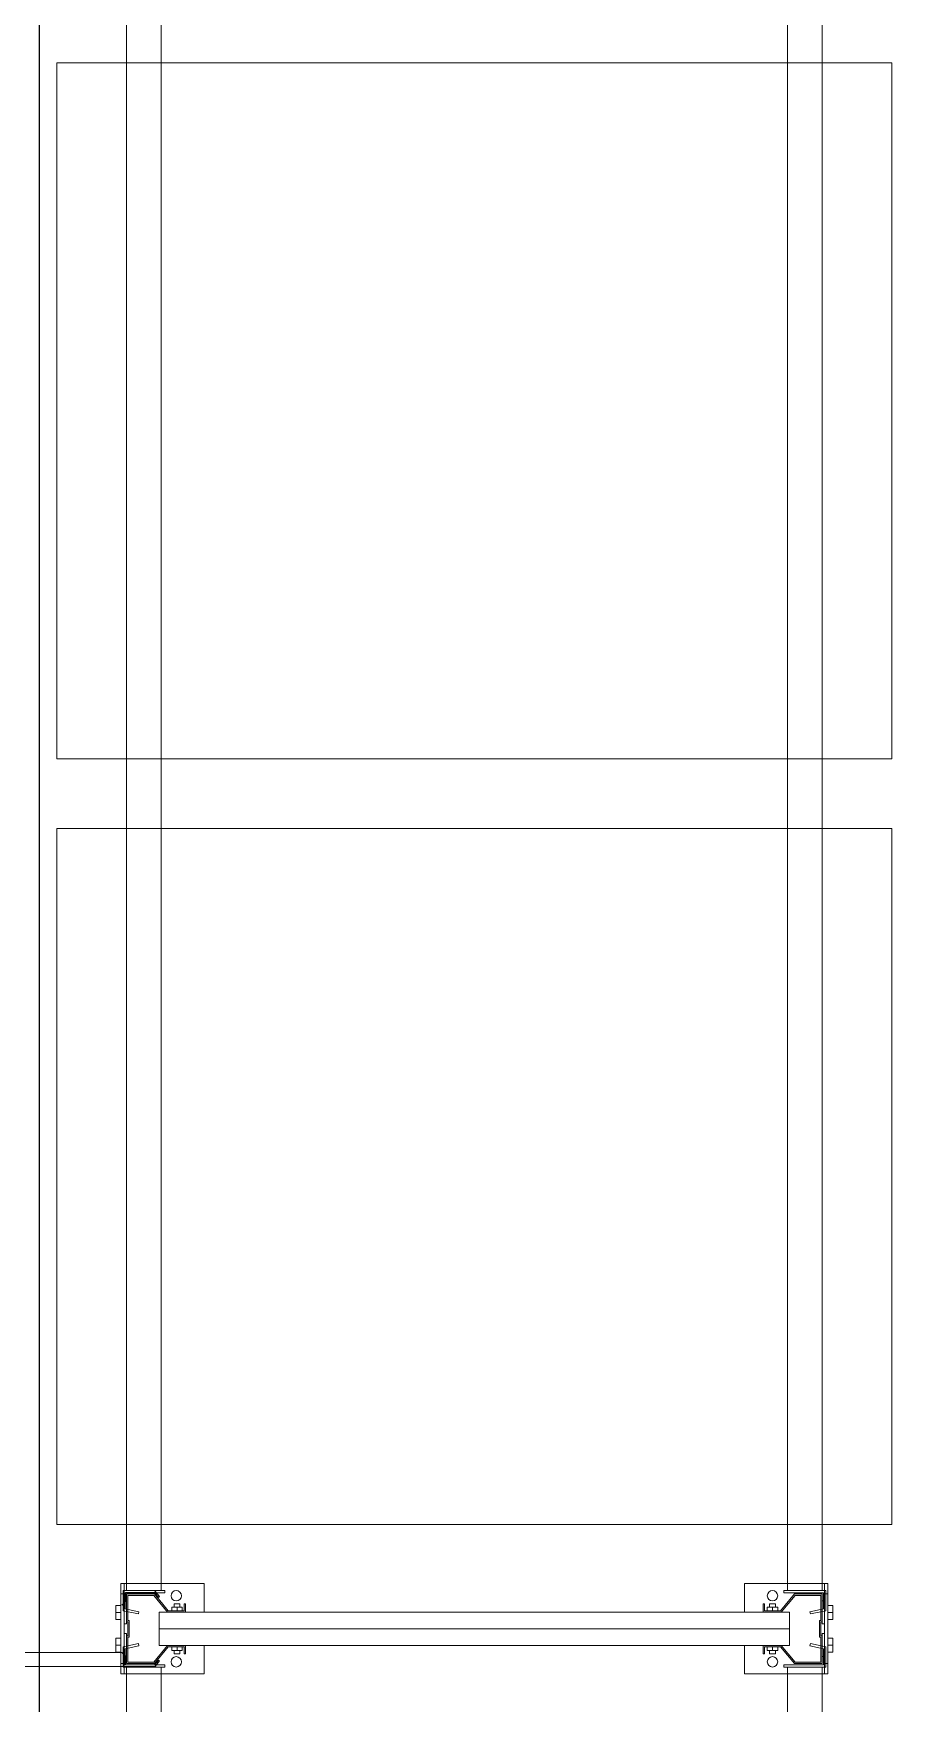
# Model space of a CAD drawing. Header units: metres. Extents: x 0 to 8715937, y -236336 to 216.
# Drawn here: x 122.657 to 123.91, y 80.287 to 82.687 of the extents above; entities that cross this region are included whole.
import ezdxf

# ---------------------------------------------------------------- set-up
doc = ezdxf.new("R2010")
doc.units = ezdxf.units.M
doc.header["$MEASUREMENT"] = 0
for name, color, linetype in [('0-BLOCK-EQUIPAMIENTO', 7, 'Continuous'), ('AAA BAST', 5, 'Continuous'), ('AAA CONECT', 3, 'Continuous'), ('AAA LARG', 1, 'Continuous'), ('AAA PALLETS', 7, 'Continuous')]:
    doc.layers.add(name, color=color, linetype=linetype)

# ---------------------------------------------------------------- blocks, each defined once
blk = doc.blocks.new('1A MODULO D FTE')
at = {"layer": 'AAA BAST', "lineweight": 5}
for points in [[(-2.34, 0.415), (-2.34, 0.417), (-2.35, 0.417), (-2.35, 0.44), (-2.326, 0.46), (-2.326, 0.5), (-2.366, 0.5), (-2.366, 0.498), (-2.386, 0.498), (-2.386, 0.5), (-2.426, 0.5), (-2.426, 0.46), (-2.402, 0.44), (-2.402, 0.417), (-2.412, 0.417), (-2.412, 0.415), (-2.4, 0.415), (-2.4, 0.4409), (-2.424, 0.4609), (-2.424, 0.498), (-2.388, 0.498), (-2.388, 0.496), (-2.364, 0.496), (-2.364, 0.498), (-2.328, 0.498), (-2.328, 0.4609), (-2.352, 0.4409), (-2.352, 0.415)], [(-0.012, 0.415), (-0.012, 0.417), (-0.002, 0.417), (-0.002, 0.44), (-0.026, 0.46), (-0.026, 0.5), (0.014, 0.5), (0.014, 0.498), (0.034, 0.498), (0.034, 0.5), (0.074, 0.5), (0.074, 0.46), (0.05, 0.44), (0.05, 0.417), (0.06, 0.417), (0.06, 0.415), (0.048, 0.415), (0.048, 0.4409), (0.072, 0.4609), (0.072, 0.498), (0.036, 0.498), (0.036, 0.496), (0.012, 0.496), (0.012, 0.498), (-0.024, 0.498), (-0.024, 0.4609), (0, 0.4409), (0, 0.415)], [(-2.34, -0.415), (-2.34, -0.417), (-2.35, -0.417), (-2.35, -0.44), (-2.326, -0.46), (-2.326, -0.5), (-2.366, -0.5), (-2.366, -0.498), (-2.386, -0.498), (-2.386, -0.5), (-2.426, -0.5), (-2.426, -0.46), (-2.402, -0.44), (-2.402, -0.417), (-2.412, -0.417), (-2.412, -0.415), (-2.4, -0.415), (-2.4, -0.4409), (-2.424, -0.4609), (-2.424, -0.498), (-2.388, -0.498), (-2.388, -0.496), (-2.364, -0.496), (-2.364, -0.498), (-2.328, -0.498), (-2.328, -0.4609), (-2.352, -0.4409), (-2.352, -0.415)], [(-0.012, -0.415), (-0.012, -0.417), (-0.002, -0.417), (-0.002, -0.44), (-0.026, -0.46), (-0.026, -0.5), (0.014, -0.5), (0.014, -0.498), (0.034, -0.498), (0.034, -0.5), (0.074, -0.5), (0.074, -0.46), (0.05, -0.44), (0.05, -0.417), (0.06, -0.417), (0.06, -0.415), (0.048, -0.415), (0.048, -0.4409), (0.072, -0.4609), (0.072, -0.498), (0.036, -0.498), (0.036, -0.496), (0.012, -0.496), (0.012, -0.498), (-0.024, -0.498), (-0.024, -0.4609), (0, -0.4409), (0, -0.415)]]:
    blk.add_hatch(color=251, dxfattribs=at).paths.add_polyline_path(points)
at = {"layer": 'AAA BAST', "color": 251, "lineweight": 5}
for p, q in [((-2.426, 0.5082), (-2.441, 0.5082)), ((-2.441, 0.5082), (-2.441, 0.3882)), ((-2.326, 0.5082), (-2.426, 0.5082)), ((-2.426, 0.5082), (-2.426, 0.5032)), ((-2.3895, 0.5152), (-2.4095, 0.5152)), ((-2.4095, 0.5082), (-2.4095, 0.5152)), ((-2.3995, 0.5082), (-2.3995, 0.5152)), ((-2.3895, 0.5082), (-2.3895, 0.5152)), ((-2.3625, 0.5152), (-2.3425, 0.5152)), ((-2.3625, 0.5082), (-2.3625, 0.5152)), ((-2.3525, 0.5082), (-2.3525, 0.5152)), ((-2.3425, 0.5082), (-2.3425, 0.5152)), ((-2.326, 0.5032), (-2.326, 0.5082)), ((-2.311, 0.5082), (-2.326, 0.5082)), ((-2.311, 0.3882), (-2.311, 0.5082)), ((-0.041, 0.3882), (-0.041, 0.5082)), ((-0.041, 0.5082), (-0.026, 0.5082)), ((-0.026, 0.5032), (-0.026, 0.5082)), ((-0.026, 0.5082), (0.074, 0.5082)), ((0.0105, 0.5152), (-0.0095, 0.5152)), ((-0.0095, 0.5082), (-0.0095, 0.5152)), ((0.0005, 0.5082), (0.0005, 0.5152)), ((0.0105, 0.5082), (0.0105, 0.5152)), ((0.0375, 0.5152), (0.0575, 0.5152)), ((0.0375, 0.5082), (0.0375, 0.5152)), ((0.0475, 0.5082), (0.0475, 0.5152)), ((0.0575, 0.5082), (0.0575, 0.5152)), ((0.074, 0.5082), (0.074, 0.5032)), ((0.074, 0.5082), (0.089, 0.5082)), ((0.089, 0.5082), (0.089, 0.3882)), ((-2.426, 0.5032), (-2.441, 0.5032)), ((-2.426, 0.5032), (-2.326, 0.5032)), ((-2.386, 0.5), (-2.426, 0.5)), ((-2.426, 0.5), (-2.426, 0.46)), ((-2.424, 0.498), (-2.424, 0.4609)), ((-2.388, 0.498), (-2.424, 0.498)), ((-2.416, 0.5), (-2.416, 0.5032)), ((-2.416, 0.5032), (-2.383, 0.5032)), ((-2.388, 0.498), (-2.388, 0.496)), ((-2.364, 0.496), (-2.388, 0.496)), ((-2.386, 0.5), (-2.386, 0.498)), ((-2.386, 0.5), (-2.383, 0.5)), ((-2.366, 0.498), (-2.386, 0.498)), ((-2.383, 0.5), (-2.383, 0.5032)), ((-2.369, 0.5), (-2.369, 0.5032)), ((-2.366, 0.5), (-2.369, 0.5)), ((-2.326, 0.5), (-2.366, 0.5)), ((-2.366, 0.5), (-2.366, 0.498)), ((-2.328, 0.498), (-2.364, 0.498)), ((-2.364, 0.498), (-2.364, 0.496)), ((-2.336, 0.5), (-2.336, 0.5032)), ((-2.328, 0.498), (-2.328, 0.4609)), ((-2.326, 0.5032), (-2.311, 0.5032)), ((-2.326, 0.5), (-2.326, 0.46)), ((-0.026, 0.5032), (-0.041, 0.5032)), ((0.074, 0.5032), (-0.026, 0.5032)), ((-0.026, 0.5), (0.014, 0.5)), ((-0.026, 0.5), (-0.026, 0.46)), ((-0.024, 0.498), (-0.024, 0.4609)), ((-0.024, 0.498), (0.012, 0.498)), ((-0.016, 0.5), (-0.016, 0.5032)), ((0.012, 0.498), (0.012, 0.496)), ((0.012, 0.496), (0.036, 0.496)), ((0.014, 0.5), (0.014, 0.498)), ((0.014, 0.5), (0.017, 0.5)), ((0.014, 0.498), (0.034, 0.498)), ((0.017, 0.5), (0.017, 0.5032)), ((0.031, 0.5), (0.031, 0.5032)), ((0.064, 0.5032), (0.031, 0.5032)), ((0.034, 0.5), (0.031, 0.5)), ((0.034, 0.5), (0.074, 0.5)), ((0.034, 0.5), (0.034, 0.498)), ((0.036, 0.498), (0.072, 0.498)), ((0.036, 0.498), (0.036, 0.496)), ((0.064, 0.5), (0.064, 0.5032)), ((0.072, 0.498), (0.072, 0.4609)), ((0.074, 0.5032), (0.089, 0.5032)), ((0.074, 0.5), (0.074, 0.46)), ((-2.426, 0.46), (-2.402, 0.44)), ((-2.424, 0.4609), (-2.4, 0.4409)), ((-2.328, 0.4609), (-2.352, 0.4409)), ((-2.326, 0.46), (-2.35, 0.44)), ((-0.026, 0.46), (-0.002, 0.44)), ((-0.024, 0.4609), (0, 0.4409)), ((0.072, 0.4609), (0.048, 0.4409)), ((0.074, 0.46), (0.05, 0.44)), ((-2.402, 0.436), (-2.407, 0.436)), ((-2.407, 0.421), (-2.407, 0.436)), ((-2.402, 0.44), (-2.402, 0.417)), ((-2.4, 0.453), (-2.376, 0.453)), ((-2.4, -0.453), (-2.4, 0.453)), ((-2.4, 0.4409), (-2.4, 0.415)), ((-2.376, 0.453), (-2.352, 0.453)), ((-2.376, -0.453), (-2.376, 0.453)), ((-2.352, -0.453), (-2.352, 0.453)), ((-2.352, 0.4409), (-2.352, 0.415)), ((-2.35, 0.44), (-2.35, 0.417)), ((-2.345, 0.436), (-2.35, 0.436)), ((-2.35, 0.421), (-2.35, 0.436)), ((-2.345, 0.421), (-2.345, 0.436)), ((-2.345, 0.4328), (-2.34, 0.4328)), ((-2.34, 0.4243), (-2.34, 0.4328)), ((-0.007, 0.4328), (-0.012, 0.4328)), ((-0.012, 0.4243), (-0.012, 0.4328)), ((-0.007, 0.436), (-0.002, 0.436)), ((-0.007, 0.421), (-0.007, 0.436)), ((-0.002, 0.44), (-0.002, 0.417)), ((-0.002, 0.421), (-0.002, 0.436)), ((0.024, 0.453), (0, 0.453)), ((0, -0.453), (0, 0.453)), ((0, 0.4409), (0, 0.415)), ((0.048, 0.453), (0.024, 0.453)), ((0.024, -0.453), (0.024, 0.453)), ((0.048, -0.453), (0.048, 0.453)), ((0.048, 0.4409), (0.048, 0.415)), ((0.05, 0.44), (0.05, 0.417)), ((0.05, 0.436), (0.055, 0.436)), ((0.055, 0.421), (0.055, 0.436)), ((-2.402, 0.417), (-2.412, 0.417)), ((-2.412, 0.417), (-2.412, 0.415)), ((-2.4, 0.415), (-2.412, 0.415)), ((-2.402, 0.4285), (-2.407, 0.4285)), ((-2.402, 0.421), (-2.407, 0.421)), ((-2.352, 0.415), (-2.34, 0.415)), ((-2.345, 0.4285), (-2.35, 0.4285)), ((-2.345, 0.421), (-2.35, 0.421)), ((-2.35, 0.417), (-2.34, 0.417)), ((-2.345, 0.4243), (-2.34, 0.4243)), ((-2.34, 0.415), (-2.34, 0.417)), ((-0.007, 0.4243), (-0.012, 0.4243)), ((-0.002, 0.417), (-0.012, 0.417)), ((-0.012, 0.415), (-0.012, 0.417)), ((0, 0.415), (-0.012, 0.415)), ((-0.007, 0.4285), (-0.002, 0.4285)), ((-0.007, 0.421), (-0.002, 0.421)), ((0.048, 0.415), (0.06, 0.415)), ((0.05, 0.4285), (0.055, 0.4285)), ((0.05, 0.421), (0.055, 0.421)), ((0.05, 0.417), (0.06, 0.417)), ((0.06, 0.417), (0.06, 0.415)), ((-2.441, 0.3882), (-2.4, 0.3882)), ((-2.352, 0.3882), (-2.311, 0.3882)), ((0, 0.3882), (-0.041, 0.3882)), ((0.089, 0.3882), (0.048, 0.3882)), ((-2.441, -0.5082), (-2.441, -0.3882)), ((-2.441, -0.3882), (-2.4, -0.3882)), ((-2.352, -0.3882), (-2.311, -0.3882)), ((-2.311, -0.3882), (-2.311, -0.5082)), ((0, -0.3882), (-0.041, -0.3882)), ((-0.041, -0.3882), (-0.041, -0.5082)), ((0.089, -0.3882), (0.048, -0.3882)), ((0.089, -0.5082), (0.089, -0.3882)), ((-2.4, -0.415), (-2.412, -0.415)), ((-2.412, -0.417), (-2.412, -0.415)), ((-2.402, -0.417), (-2.412, -0.417)), ((-2.402, -0.4199), (-2.407, -0.4199)), ((-2.407, -0.4349), (-2.407, -0.4199)), ((-2.402, -0.4274), (-2.407, -0.4274)), ((-2.402, -0.44), (-2.402, -0.417)), ((-2.4, -0.4409), (-2.4, -0.415)), ((-2.352, -0.4409), (-2.352, -0.415)), ((-2.352, -0.415), (-2.34, -0.415)), ((-2.35, -0.44), (-2.35, -0.417)), ((-2.35, -0.417), (-2.34, -0.417)), ((-2.345, -0.4199), (-2.35, -0.4199)), ((-2.35, -0.4349), (-2.35, -0.4199)), ((-2.345, -0.4274), (-2.35, -0.4274)), ((-2.345, -0.4349), (-2.345, -0.4199)), ((-2.345, -0.4232), (-2.34, -0.4232)), ((-2.345, -0.4317), (-2.34, -0.4317)), ((-2.34, -0.415), (-2.34, -0.417)), ((-2.34, -0.4317), (-2.34, -0.4232)), ((0, -0.415), (-0.012, -0.415)), ((-0.012, -0.415), (-0.012, -0.417)), ((-0.002, -0.417), (-0.012, -0.417)), ((-0.007, -0.4232), (-0.012, -0.4232)), ((-0.012, -0.4317), (-0.012, -0.4232)), ((-0.007, -0.4317), (-0.012, -0.4317)), ((-0.007, -0.4199), (-0.002, -0.4199)), ((-0.007, -0.4349), (-0.007, -0.4199)), ((-0.007, -0.4274), (-0.002, -0.4274)), ((-0.002, -0.44), (-0.002, -0.417)), ((-0.002, -0.4349), (-0.002, -0.4199)), ((0, -0.4409), (0, -0.415)), ((0.048, -0.4409), (0.048, -0.415)), ((0.048, -0.415), (0.06, -0.415)), ((0.05, -0.44), (0.05, -0.417)), ((0.05, -0.417), (0.06, -0.417)), ((0.05, -0.4199), (0.055, -0.4199)), ((0.05, -0.4274), (0.055, -0.4274)), ((0.055, -0.4349), (0.055, -0.4199)), ((0.06, -0.417), (0.06, -0.415)), ((-2.426, -0.46), (-2.402, -0.44)), ((-2.424, -0.4609), (-2.4, -0.4409)), ((-2.402, -0.4349), (-2.407, -0.4349)), ((-2.4, -0.453), (-2.376, -0.453)), ((-2.376, -0.453), (-2.352, -0.453)), ((-2.328, -0.4609), (-2.352, -0.4409)), ((-2.345, -0.4349), (-2.35, -0.4349)), ((-2.326, -0.46), (-2.35, -0.44)), ((-0.026, -0.46), (-0.002, -0.44)), ((-0.024, -0.4609), (0, -0.4409)), ((-0.007, -0.4349), (-0.002, -0.4349)), ((0.024, -0.453), (0, -0.453)), ((0.048, -0.453), (0.024, -0.453)), ((0.072, -0.4609), (0.048, -0.4409)), ((0.05, -0.4349), (0.055, -0.4349)), ((0.074, -0.46), (0.05, -0.44)), ((-2.426, -0.5), (-2.426, -0.46)), ((-2.424, -0.498), (-2.424, -0.4609)), ((-2.328, -0.498), (-2.328, -0.4609)), ((-2.326, -0.5), (-2.326, -0.46)), ((-0.026, -0.5), (-0.026, -0.46)), ((-0.024, -0.498), (-0.024, -0.4609)), ((0.072, -0.498), (0.072, -0.4609)), ((0.074, -0.5), (0.074, -0.46)), ((-2.426, -0.5032), (-2.441, -0.5032)), ((-2.386, -0.5), (-2.426, -0.5)), ((-2.426, -0.5032), (-2.326, -0.5032)), ((-2.426, -0.5082), (-2.426, -0.5032)), ((-2.388, -0.498), (-2.424, -0.498)), ((-2.416, -0.5), (-2.416, -0.5032)), ((-2.416, -0.5032), (-2.383, -0.5032)), ((-2.388, -0.498), (-2.388, -0.496)), ((-2.364, -0.496), (-2.388, -0.496)), ((-2.366, -0.498), (-2.386, -0.498)), ((-2.386, -0.5), (-2.386, -0.498)), ((-2.386, -0.5), (-2.383, -0.5)), ((-2.383, -0.5), (-2.383, -0.5032)), ((-2.369, -0.5), (-2.369, -0.5032)), ((-2.366, -0.5), (-2.369, -0.5)), ((-2.366, -0.5), (-2.366, -0.498)), ((-2.326, -0.5), (-2.366, -0.5)), ((-2.364, -0.498), (-2.364, -0.496)), ((-2.328, -0.498), (-2.364, -0.498)), ((-2.336, -0.5), (-2.336, -0.5032)), ((-2.326, -0.5032), (-2.326, -0.5082)), ((-2.326, -0.5032), (-2.311, -0.5032)), ((-0.026, -0.5032), (-0.041, -0.5032)), ((-0.026, -0.5), (0.014, -0.5)), ((0.074, -0.5032), (-0.026, -0.5032)), ((-0.026, -0.5032), (-0.026, -0.5082)), ((-0.024, -0.498), (0.012, -0.498)), ((-0.016, -0.5), (-0.016, -0.5032)), ((0.012, -0.498), (0.012, -0.496)), ((0.012, -0.496), (0.036, -0.496)), ((0.014, -0.498), (0.034, -0.498)), ((0.014, -0.5), (0.014, -0.498)), ((0.014, -0.5), (0.017, -0.5)), ((0.017, -0.5), (0.017, -0.5032)), ((0.031, -0.5), (0.031, -0.5032)), ((0.034, -0.5), (0.031, -0.5)), ((0.064, -0.5032), (0.031, -0.5032)), ((0.034, -0.5), (0.034, -0.498)), ((0.034, -0.5), (0.074, -0.5)), ((0.036, -0.498), (0.036, -0.496)), ((0.036, -0.498), (0.072, -0.498)), ((0.064, -0.5), (0.064, -0.5032)), ((0.074, -0.5082), (0.074, -0.5032)), ((0.074, -0.5032), (0.089, -0.5032)), ((-2.426, -0.5082), (-2.441, -0.5082)), ((-2.326, -0.5082), (-2.426, -0.5082)), ((-2.4095, -0.5082), (-2.4095, -0.5152)), ((-2.3895, -0.5152), (-2.4095, -0.5152)), ((-2.3995, -0.5082), (-2.3995, -0.5152)), ((-2.3895, -0.5082), (-2.3895, -0.5152)), ((-2.3625, -0.5082), (-2.3625, -0.5152)), ((-2.3625, -0.5152), (-2.3425, -0.5152)), ((-2.3525, -0.5082), (-2.3525, -0.5152)), ((-2.3425, -0.5082), (-2.3425, -0.5152)), ((-2.311, -0.5082), (-2.326, -0.5082)), ((-0.041, -0.5082), (-0.026, -0.5082)), ((-0.026, -0.5082), (0.074, -0.5082)), ((-0.0095, -0.5082), (-0.0095, -0.5152)), ((0.0105, -0.5152), (-0.0095, -0.5152)), ((0.0005, -0.5082), (0.0005, -0.5152)), ((0.0105, -0.5082), (0.0105, -0.5152)), ((0.0375, -0.5082), (0.0375, -0.5152)), ((0.0375, -0.5152), (0.0575, -0.5152)), ((0.0475, -0.5082), (0.0475, -0.5152)), ((0.0575, -0.5082), (0.0575, -0.5152)), ((0.074, -0.5082), (0.089, -0.5082))]:
    blk.add_line(p, q, dxfattribs=at)
for centre in [(-2.4235, 0.4285), (-2.3285, 0.4285), (-0.0235, 0.4285), (0.0715, 0.4285), (-2.4235, -0.4285), (-2.3285, -0.4285), (-0.0235, -0.4285), (0.0715, -0.4285)]:
    blk.add_circle(centre, 0.0075, dxfattribs=at)
at = {"layer": 'AAA CONECT', "color": 251, "lineweight": 5}
for p, q in [((-2.4223, -0.4527), (-2.43, -0.4591)), ((-2.421, -0.4542), (-2.428, -0.46)), ((-2.4223, -0.4527), (-2.421, -0.4542)), ((-2.3297, -0.4527), (-2.331, -0.4542)), ((-2.331, -0.4542), (-2.324, -0.46)), ((-2.3297, -0.4527), (-2.322, -0.4591)), ((-0.0223, -0.4527), (-0.03, -0.4591)), ((-0.021, -0.4542), (-0.028, -0.46)), ((-0.0223, -0.4527), (-0.021, -0.4542)), ((-2.428, -0.5016), (-2.428, -0.46)), ((-2.324, -0.5016), (-2.324, -0.46)), ((-0.028, -0.5016), (-0.028, -0.46)), ((-2.428, -0.5016), (-2.415, -0.5016)), ((-2.41, -0.5066), (-2.415, -0.5016)), ((-2.342, -0.5066), (-2.337, -0.5016)), ((-2.324, -0.5016), (-2.337, -0.5016)), ((-0.028, -0.5016), (-0.015, -0.5016)), ((-0.01, -0.5066), (-0.015, -0.5016))]:
    blk.add_line(p, q, dxfattribs=at)
at = {"layer": 'AAA CONECT', "color": 251, "lineweight": 5, "ltscale": 0.21}
for p, q in [((-2.43, -0.4591), (-2.43, -0.7909)), ((-0.03, -0.4591), (-0.03, -0.7909)), ((-2.41, -0.5066), (-2.41, -0.7434)), ((-0.01, -0.5066), (-0.01, -0.7434))]:
    blk.add_line(p, q, dxfattribs=at)
at = {"layer": 'AAA LARG', "color": 251, "lineweight": 5}
for p, q in [((-2.35, 0.505), (-2.3547, 0.4829)), ((-2.35, 0.505), (-2.321, 0.505)), ((-2.321, 0.505), (-2.321, 0.445)), ((-0.002, 0.505), (-0.031, 0.505)), ((-0.031, 0.505), (-0.031, 0.445)), ((-0.002, 0.505), (0.0027, 0.4829)), ((-2.3516, 0.4822), (-2.3547, 0.4829)), ((-2.3474, 0.5018), (-2.3516, 0.4822)), ((-2.3242, 0.5018), (-2.3474, 0.5018)), ((-2.3242, 0.445), (-2.3242, 0.5018)), ((-2.321, 0.5), (-0.031, 0.5)), ((-0.0278, 0.445), (-0.0278, 0.5018)), ((-0.0278, 0.5018), (-0.0046, 0.5018)), ((-0.0046, 0.5018), (-0.0004, 0.4822)), ((-0.0004, 0.4822), (0.0027, 0.4829)), ((-2.321, 0.445), (-2.3242, 0.445)), ((-2.321, 0.45), (-0.031, 0.45)), ((-0.031, 0.445), (-0.0278, 0.445)), ((-2.321, -0.445), (-2.3242, -0.445)), ((-2.3242, -0.445), (-2.3242, -0.5018)), ((-2.321, -0.505), (-2.321, -0.445)), ((-2.321, -0.45), (-0.031, -0.45)), ((-0.031, -0.505), (-0.031, -0.445)), ((-0.031, -0.445), (-0.0278, -0.445)), ((-0.0278, -0.445), (-0.0278, -0.5018)), ((-2.3516, -0.4822), (-2.3547, -0.4829)), ((-2.35, -0.505), (-2.3547, -0.4829)), ((-2.3474, -0.5018), (-2.3516, -0.4822)), ((-2.3242, -0.5018), (-2.3474, -0.5018)), ((-2.321, -0.5), (-0.031, -0.5)), ((-0.0278, -0.5018), (-0.0046, -0.5018)), ((-0.0046, -0.5018), (-0.0004, -0.4822)), ((-0.002, -0.505), (0.0027, -0.4829)), ((-0.0004, -0.4822), (0.0027, -0.4829)), ((-2.35, -0.505), (-2.321, -0.505)), ((-0.002, -0.505), (-0.031, -0.505))]:
    blk.add_line(p, q, dxfattribs=at)
at = {"layer": 'AAA PALLETS', "color": 251, "lineweight": 5, "ltscale": 0.21}
for p, q in [((-1.226, 0.6), (-2.226, 0.6)), ((-2.226, 0.6), (-2.226, -0.6)), ((-1.226, -0.6), (-1.226, 0.6)), ((-0.126, 0.6), (-1.126, 0.6)), ((-1.126, 0.6), (-1.126, -0.6)), ((-0.126, -0.6), (-0.126, 0.6)), ((-2.226, -0.6), (-1.226, -0.6)), ((-1.126, -0.6), (-0.126, -0.6))]:
    blk.add_line(p, q, dxfattribs=at)
blk = doc.blocks.new('DPM-EQUIPAMIENTO')
at = {"layer": 'AAA BAST', "xscale": -1, "rotation": 270}
for p in [(35.5705, 82.7703), (35.5705, 80.3703)]:
    blk.add_blockref('1A MODULO D FTE', p, dxfattribs=at)

msp = doc.modelspace()

# ---------------------------------------------------------------- hatches: boundary and pattern name
at = {"layer": 'AAA BAST', "lineweight": 5}
for points in [[(122.8755, 80.3583), (122.8735, 80.3583), (122.8735, 80.3683), (122.8505, 80.3683), (122.8305, 80.3443), (122.7905, 80.3443), (122.7905, 80.3843), (122.7925, 80.3843), (122.7925, 80.4043), (122.7905, 80.4043), (122.7905, 80.4443), (122.8305, 80.4443), (122.8505, 80.4203), (122.8735, 80.4203), (122.8735, 80.4303), (122.8755, 80.4303), (122.8755, 80.4183), (122.8496, 80.4183), (122.8296, 80.4423), (122.7925, 80.4423), (122.7925, 80.4063), (122.7945, 80.4063), (122.7945, 80.3823), (122.7925, 80.3823), (122.7925, 80.3463), (122.8296, 80.3463), (122.8496, 80.3703), (122.8755, 80.3703)], [(122.8755, 80.4303), (122.8735, 80.4303), (122.8735, 80.4203), (122.8505, 80.4203), (122.8305, 80.4443), (122.7905, 80.4443), (122.7905, 80.4043), (122.7925, 80.4043), (122.7925, 80.3843), (122.7905, 80.3843), (122.7905, 80.3443), (122.8305, 80.3443), (122.8505, 80.3683), (122.8735, 80.3683), (122.8735, 80.3583), (122.8755, 80.3583), (122.8755, 80.3703), (122.8496, 80.3703), (122.8296, 80.3463), (122.7925, 80.3463), (122.7925, 80.3823), (122.7945, 80.3823), (122.7945, 80.4063), (122.7925, 80.4063), (122.7925, 80.4423), (122.8296, 80.4423), (122.8496, 80.4183), (122.8755, 80.4183)], [(123.7055, 80.3583), (123.7075, 80.3583), (123.7075, 80.3683), (123.7305, 80.3683), (123.7505, 80.3443), (123.7905, 80.3443), (123.7905, 80.3843), (123.7885, 80.3843), (123.7885, 80.4043), (123.7905, 80.4043), (123.7905, 80.4443), (123.7505, 80.4443), (123.7305, 80.4203), (123.7075, 80.4203), (123.7075, 80.4303), (123.7055, 80.4303), (123.7055, 80.4183), (123.7315, 80.4183), (123.7515, 80.4423), (123.7885, 80.4423), (123.7885, 80.4063), (123.7865, 80.4063), (123.7865, 80.3823), (123.7885, 80.3823), (123.7885, 80.3463), (123.7515, 80.3463), (123.7315, 80.3703), (123.7055, 80.3703)], [(123.7055, 80.4303), (123.7075, 80.4303), (123.7075, 80.4203), (123.7305, 80.4203), (123.7505, 80.4443), (123.7905, 80.4443), (123.7905, 80.4043), (123.7885, 80.4043), (123.7885, 80.3843), (123.7905, 80.3843), (123.7905, 80.3443), (123.7505, 80.3443), (123.7305, 80.3683), (123.7075, 80.3683), (123.7075, 80.3583), (123.7055, 80.3583), (123.7055, 80.3703), (123.7315, 80.3703), (123.7515, 80.3463), (123.7885, 80.3463), (123.7885, 80.3823), (123.7865, 80.3823), (123.7865, 80.4063), (123.7885, 80.4063), (123.7885, 80.4423), (123.7515, 80.4423), (123.7315, 80.4183), (123.7055, 80.4183)]]:
    msp.add_hatch(color=251, dxfattribs=at).paths.add_polyline_path(points)

# ---------------------------------------------------------------- linework, layer by layer
at = {"ltscale": 0.1}
msp.add_lwpolyline([(122.6655, 88.6593), (140.6478, 88.6593), (140.6478, 72.1293), (122.6655, 72.1293)], close=True, dxfattribs=at)
at = {"layer": 'AAA BAST', "color": 251, "lineweight": 5}
for p, q in [((122.7823, 80.4443), (122.7823, 80.4593)), ((122.7823, 80.4593), (122.9023, 80.4593)), ((122.9023, 80.4593), (122.7823, 80.4593)), ((122.7823, 80.4593), (122.7823, 80.4443)), ((122.7873, 80.4443), (122.7873, 80.4593)), ((122.7873, 80.4443), (122.7873, 80.4593)), ((122.9023, 80.4593), (122.9023, 80.4183)), ((122.9023, 80.4183), (122.9023, 80.4593)), ((123.7987, 80.4593), (123.6787, 80.4593)), ((123.6787, 80.4593), (123.6787, 80.4183)), ((123.6787, 80.4183), (123.6787, 80.4593)), ((123.6787, 80.4593), (123.7987, 80.4593)), ((123.7937, 80.4443), (123.7937, 80.4593)), ((123.7937, 80.4443), (123.7937, 80.4593)), ((123.7987, 80.4443), (123.7987, 80.4593)), ((123.7987, 80.4593), (123.7987, 80.4443)), ((122.7753, 80.4078), (122.7753, 80.4278)), ((122.7823, 80.4278), (122.7753, 80.4278)), ((122.7753, 80.4078), (122.7753, 80.4278)), ((122.7823, 80.4278), (122.7753, 80.4278)), ((122.7823, 80.3443), (122.7823, 80.4443)), ((122.7823, 80.4443), (122.7873, 80.4443)), ((122.7873, 80.4443), (122.7823, 80.4443)), ((122.7823, 80.4443), (122.7823, 80.3443)), ((122.7873, 80.4443), (122.7873, 80.3443)), ((122.7873, 80.3443), (122.7873, 80.4443)), ((122.7905, 80.4343), (122.7873, 80.4343)), ((122.7873, 80.4343), (122.7873, 80.4013)), ((122.7905, 80.4343), (122.7873, 80.4343)), ((122.7905, 80.4043), (122.7905, 80.4443)), ((122.7905, 80.4443), (122.8305, 80.4443)), ((122.7905, 80.4443), (122.7905, 80.4043)), ((122.7905, 80.4443), (122.8305, 80.4443)), ((122.7925, 80.4423), (122.8296, 80.4423)), ((122.7925, 80.4063), (122.7925, 80.4423)), ((122.7925, 80.4423), (122.8296, 80.4423)), ((122.7925, 80.4423), (122.7925, 80.4063)), ((122.8296, 80.4423), (122.8496, 80.4183)), ((122.8296, 80.4423), (122.8496, 80.4183)), ((122.8305, 80.4443), (122.8505, 80.4203)), ((122.8305, 80.4443), (122.8505, 80.4203)), ((122.8556, 80.4203), (122.8556, 80.4253)), ((122.8556, 80.4253), (122.8706, 80.4253)), ((122.8556, 80.4253), (122.8556, 80.4203)), ((122.8556, 80.4253), (122.8706, 80.4253)), ((122.8588, 80.4253), (122.8588, 80.4303)), ((122.8588, 80.4303), (122.8673, 80.4303)), ((122.8631, 80.4203), (122.8631, 80.4253)), ((122.8631, 80.4253), (122.8631, 80.4203)), ((122.8673, 80.4253), (122.8673, 80.4303)), ((122.8706, 80.4203), (122.8706, 80.4253)), ((122.8706, 80.4253), (122.8706, 80.4203)), ((122.8735, 80.4203), (122.8735, 80.4303)), ((122.8735, 80.4303), (122.8755, 80.4303)), ((122.8735, 80.4203), (122.8735, 80.4303)), ((122.8755, 80.4303), (122.8735, 80.4303)), ((122.8755, 80.4183), (122.8755, 80.4303)), ((122.8755, 80.4183), (122.8755, 80.4303)), ((123.7055, 80.4183), (123.7055, 80.4303)), ((123.7075, 80.4303), (123.7055, 80.4303)), ((123.7055, 80.4183), (123.7055, 80.4303)), ((123.7055, 80.4303), (123.7075, 80.4303)), ((123.7075, 80.4203), (123.7075, 80.4303)), ((123.7075, 80.4203), (123.7075, 80.4303)), ((123.7115, 80.4203), (123.7115, 80.4253)), ((123.7115, 80.4253), (123.7265, 80.4253)), ((123.7115, 80.4253), (123.7115, 80.4203)), ((123.7115, 80.4253), (123.7265, 80.4253)), ((123.7148, 80.4253), (123.7148, 80.4303)), ((123.7148, 80.4303), (123.7233, 80.4303)), ((123.719, 80.4203), (123.719, 80.4253)), ((123.719, 80.4253), (123.719, 80.4203)), ((123.7233, 80.4253), (123.7233, 80.4303)), ((123.7265, 80.4203), (123.7265, 80.4253)), ((123.7265, 80.4253), (123.7265, 80.4203)), ((123.7505, 80.4443), (123.7305, 80.4203)), ((123.7505, 80.4443), (123.7305, 80.4203)), ((123.7515, 80.4423), (123.7315, 80.4183)), ((123.7515, 80.4423), (123.7315, 80.4183)), ((123.7905, 80.4443), (123.7505, 80.4443)), ((123.7905, 80.4443), (123.7505, 80.4443)), ((123.7885, 80.4423), (123.7515, 80.4423)), ((123.7885, 80.4423), (123.7515, 80.4423)), ((123.7885, 80.4063), (123.7885, 80.4423)), ((123.7885, 80.4423), (123.7885, 80.4063)), ((123.7905, 80.4043), (123.7905, 80.4443)), ((123.7905, 80.4443), (123.7905, 80.4043)), ((123.7905, 80.4343), (123.7937, 80.4343)), ((123.7905, 80.4343), (123.7937, 80.4343)), ((123.7937, 80.4443), (123.7937, 80.3443)), ((123.7987, 80.4443), (123.7937, 80.4443)), ((123.7937, 80.3443), (123.7937, 80.4443)), ((123.7937, 80.4443), (123.7987, 80.4443)), ((123.7937, 80.4343), (123.7937, 80.4013)), ((123.7987, 80.3443), (123.7987, 80.4443)), ((123.7987, 80.4443), (123.7987, 80.3443)), ((123.7987, 80.4278), (123.8057, 80.4278)), ((123.7987, 80.4278), (123.8057, 80.4278)), ((123.8057, 80.4078), (123.8057, 80.4278)), ((123.8057, 80.4078), (123.8057, 80.4278)), ((122.7823, 80.4178), (122.7753, 80.4178)), ((122.7823, 80.4178), (122.7753, 80.4178)), ((122.7823, 80.4078), (122.7753, 80.4078)), ((122.7823, 80.4078), (122.7753, 80.4078)), ((122.7905, 80.4013), (122.7873, 80.4013)), ((122.7905, 80.4013), (122.7873, 80.4013)), ((122.7905, 80.4043), (122.7925, 80.4043)), ((122.7905, 80.4043), (122.7905, 80.4013)), ((122.7905, 80.4043), (122.7925, 80.4043)), ((122.7905, 80.4043), (122.7905, 80.4013)), ((122.7925, 80.4063), (122.7945, 80.4063)), ((122.7925, 80.4063), (122.7945, 80.4063)), ((122.7925, 80.3843), (122.7925, 80.4043)), ((122.7925, 80.4043), (122.7925, 80.3843)), ((122.7945, 80.3823), (122.7945, 80.4063)), ((122.7945, 80.4063), (122.7945, 80.3823)), ((122.8376, 80.4183), (122.8376, 80.3943)), ((122.8376, 80.4183), (123.7435, 80.4183)), ((122.8376, 80.3943), (122.8376, 80.4183)), ((122.8376, 80.4183), (123.7435, 80.4183)), ((122.8496, 80.4183), (122.8755, 80.4183)), ((122.8496, 80.4183), (122.8755, 80.4183)), ((122.8505, 80.4203), (122.8735, 80.4203)), ((122.8505, 80.4203), (122.8735, 80.4203)), ((122.8556, 80.4203), (122.8706, 80.4203)), ((123.7315, 80.4183), (123.7055, 80.4183)), ((123.7315, 80.4183), (123.7055, 80.4183)), ((123.7305, 80.4203), (123.7075, 80.4203)), ((123.7305, 80.4203), (123.7075, 80.4203)), ((123.7115, 80.4203), (123.7265, 80.4203)), ((123.7435, 80.4183), (123.7435, 80.3943)), ((123.7435, 80.3943), (123.7435, 80.4183)), ((123.7885, 80.4063), (123.7865, 80.4063)), ((123.7865, 80.3823), (123.7865, 80.4063)), ((123.7885, 80.4063), (123.7865, 80.4063)), ((123.7865, 80.4063), (123.7865, 80.3823)), ((123.7885, 80.3843), (123.7885, 80.4043)), ((123.7905, 80.4043), (123.7885, 80.4043)), ((123.7885, 80.4043), (123.7885, 80.3843)), ((123.7905, 80.4043), (123.7885, 80.4043)), ((123.7905, 80.4043), (123.7905, 80.4013)), ((123.7905, 80.4043), (123.7905, 80.4013)), ((123.7905, 80.4013), (123.7937, 80.4013)), ((123.7905, 80.4013), (123.7937, 80.4013)), ((123.7987, 80.4178), (123.8057, 80.4178)), ((123.7987, 80.4178), (123.8057, 80.4178)), ((123.7987, 80.4078), (123.8057, 80.4078)), ((123.7987, 80.4078), (123.8057, 80.4078)), ((122.7753, 80.3808), (122.7753, 80.3608)), ((122.7823, 80.3808), (122.7753, 80.3808)), ((122.7753, 80.3808), (122.7753, 80.3608)), ((122.7823, 80.3808), (122.7753, 80.3808)), ((122.7905, 80.3873), (122.7873, 80.3873)), ((122.7905, 80.3873), (122.7873, 80.3873)), ((122.7873, 80.3543), (122.7873, 80.3873)), ((122.7905, 80.3843), (122.7905, 80.3873)), ((122.7905, 80.3843), (122.7905, 80.3873)), ((122.7905, 80.3443), (122.7905, 80.3843)), ((122.7905, 80.3843), (122.7925, 80.3843)), ((122.7905, 80.3843), (122.7905, 80.3443)), ((122.7905, 80.3843), (122.7925, 80.3843)), ((122.7925, 80.3463), (122.7925, 80.3823)), ((122.7925, 80.3823), (122.7945, 80.3823)), ((122.7925, 80.3823), (122.7925, 80.3463)), ((122.7925, 80.3823), (122.7945, 80.3823)), ((122.8376, 80.3943), (122.8376, 80.3703)), ((122.8376, 80.3943), (123.7435, 80.3943)), ((122.8376, 80.3703), (122.8376, 80.3943)), ((122.8376, 80.3943), (123.7435, 80.3943)), ((123.7435, 80.3943), (123.7435, 80.3703)), ((123.7435, 80.3703), (123.7435, 80.3943)), ((123.7885, 80.3823), (123.7865, 80.3823)), ((123.7885, 80.3823), (123.7865, 80.3823)), ((123.7905, 80.3843), (123.7885, 80.3843)), ((123.7905, 80.3843), (123.7885, 80.3843)), ((123.7885, 80.3463), (123.7885, 80.3823)), ((123.7885, 80.3823), (123.7885, 80.3463)), ((123.7905, 80.3873), (123.7937, 80.3873)), ((123.7905, 80.3843), (123.7905, 80.3873)), ((123.7905, 80.3873), (123.7937, 80.3873)), ((123.7905, 80.3843), (123.7905, 80.3873)), ((123.7905, 80.3443), (123.7905, 80.3843)), ((123.7905, 80.3843), (123.7905, 80.3443)), ((123.7937, 80.3543), (123.7937, 80.3873)), ((123.7987, 80.3808), (123.8057, 80.3808)), ((123.7987, 80.3808), (123.8057, 80.3808)), ((123.8057, 80.3808), (123.8057, 80.3608)), ((123.8057, 80.3808), (123.8057, 80.3608)), ((122.7823, 80.3708), (122.7753, 80.3708)), ((122.7823, 80.3708), (122.7753, 80.3708)), ((122.7823, 80.3608), (122.7753, 80.3608)), ((122.7823, 80.3608), (122.7753, 80.3608)), ((122.7905, 80.3543), (122.7873, 80.3543)), ((122.7905, 80.3543), (122.7873, 80.3543)), ((122.8296, 80.3463), (122.8496, 80.3703)), ((122.8296, 80.3463), (122.8496, 80.3703)), ((122.8305, 80.3443), (122.8505, 80.3683)), ((122.8305, 80.3443), (122.8505, 80.3683)), ((122.8376, 80.3703), (123.7435, 80.3703)), ((122.8376, 80.3703), (123.7435, 80.3703)), ((122.8496, 80.3703), (122.8755, 80.3703)), ((122.8496, 80.3703), (122.8755, 80.3703)), ((122.8505, 80.3683), (122.8735, 80.3683)), ((122.8505, 80.3683), (122.8735, 80.3683)), ((122.8556, 80.3633), (122.8556, 80.3683)), ((122.8556, 80.3683), (122.8706, 80.3683)), ((122.8556, 80.3683), (122.8556, 80.3633)), ((122.8556, 80.3633), (122.8706, 80.3633)), ((122.8556, 80.3633), (122.8706, 80.3633)), ((122.8588, 80.3633), (122.8588, 80.3583)), ((122.8588, 80.3583), (122.8673, 80.3583)), ((122.8631, 80.3633), (122.8631, 80.3683)), ((122.8631, 80.3683), (122.8631, 80.3633)), ((122.8673, 80.3633), (122.8673, 80.3583)), ((122.8706, 80.3633), (122.8706, 80.3683)), ((122.8706, 80.3683), (122.8706, 80.3633)), ((122.8735, 80.3683), (122.8735, 80.3583)), ((122.8735, 80.3683), (122.8735, 80.3583)), ((122.8755, 80.3583), (122.8735, 80.3583)), ((122.8735, 80.3583), (122.8755, 80.3583)), ((122.8755, 80.3703), (122.8755, 80.3583)), ((122.8755, 80.3703), (122.8755, 80.3583)), ((122.9023, 80.3703), (122.9023, 80.3293)), ((122.9023, 80.3293), (122.9023, 80.3703)), ((123.6787, 80.3703), (123.6787, 80.3293)), ((123.6787, 80.3293), (123.6787, 80.3703)), ((123.7315, 80.3703), (123.7055, 80.3703)), ((123.7055, 80.3703), (123.7055, 80.3583)), ((123.7315, 80.3703), (123.7055, 80.3703)), ((123.7055, 80.3703), (123.7055, 80.3583)), ((123.7055, 80.3583), (123.7075, 80.3583)), ((123.7075, 80.3583), (123.7055, 80.3583)), ((123.7305, 80.3683), (123.7075, 80.3683)), ((123.7075, 80.3683), (123.7075, 80.3583)), ((123.7305, 80.3683), (123.7075, 80.3683)), ((123.7075, 80.3683), (123.7075, 80.3583)), ((123.7115, 80.3633), (123.7115, 80.3683)), ((123.7115, 80.3683), (123.7265, 80.3683)), ((123.7115, 80.3683), (123.7115, 80.3633)), ((123.7115, 80.3633), (123.7265, 80.3633)), ((123.7115, 80.3633), (123.7265, 80.3633)), ((123.7148, 80.3633), (123.7148, 80.3583)), ((123.7148, 80.3583), (123.7233, 80.3583)), ((123.719, 80.3633), (123.719, 80.3683)), ((123.719, 80.3683), (123.719, 80.3633)), ((123.7233, 80.3633), (123.7233, 80.3583)), ((123.7265, 80.3633), (123.7265, 80.3683)), ((123.7265, 80.3683), (123.7265, 80.3633)), ((123.7505, 80.3443), (123.7305, 80.3683)), ((123.7505, 80.3443), (123.7305, 80.3683)), ((123.7515, 80.3463), (123.7315, 80.3703)), ((123.7515, 80.3463), (123.7315, 80.3703)), ((123.7905, 80.3543), (123.7937, 80.3543)), ((123.7905, 80.3543), (123.7937, 80.3543)), ((123.7987, 80.3708), (123.8057, 80.3708)), ((123.7987, 80.3708), (123.8057, 80.3708)), ((123.7987, 80.3608), (123.8057, 80.3608)), ((123.7987, 80.3608), (123.8057, 80.3608)), ((122.7873, 80.3443), (122.7823, 80.3443)), ((122.7823, 80.3293), (122.7823, 80.3443)), ((122.7823, 80.3443), (122.7873, 80.3443)), ((122.7823, 80.3443), (122.7823, 80.3293)), ((122.9023, 80.3293), (122.7823, 80.3293)), ((122.7823, 80.3293), (122.9023, 80.3293)), ((122.7873, 80.3443), (122.7873, 80.3293)), ((122.7873, 80.3443), (122.7873, 80.3293)), ((122.7905, 80.3443), (122.8305, 80.3443)), ((122.7905, 80.3443), (122.8305, 80.3443)), ((122.7925, 80.3463), (122.8296, 80.3463)), ((122.7925, 80.3463), (122.8296, 80.3463)), ((123.6787, 80.3293), (123.7987, 80.3293)), ((123.7987, 80.3293), (123.6787, 80.3293)), ((123.7905, 80.3443), (123.7505, 80.3443)), ((123.7905, 80.3443), (123.7505, 80.3443)), ((123.7885, 80.3463), (123.7515, 80.3463)), ((123.7885, 80.3463), (123.7515, 80.3463)), ((123.7937, 80.3443), (123.7987, 80.3443)), ((123.7937, 80.3443), (123.7937, 80.3293)), ((123.7987, 80.3443), (123.7937, 80.3443)), ((123.7937, 80.3443), (123.7937, 80.3293)), ((123.7987, 80.3293), (123.7987, 80.3443)), ((123.7987, 80.3443), (123.7987, 80.3293))]:
    msp.add_line(p, q, dxfattribs=at)
for centre in [(122.862, 80.4418), (122.862, 80.4418), (123.719, 80.4418), (123.719, 80.4418), (122.862, 80.3468), (122.862, 80.3468), (123.719, 80.3468), (123.719, 80.3468)]:
    msp.add_circle(centre, 0.0075, dxfattribs=at)
at = {"layer": 'AAA CONECT', "color": 251, "lineweight": 5}
for p, q in [((122.8379, 80.4406), (122.8315, 80.4483)), ((122.7839, 80.4283), (122.7889, 80.4333)), ((122.7889, 80.4463), (122.8305, 80.4463)), ((122.7889, 80.4463), (122.7889, 80.4333)), ((122.8363, 80.4393), (122.8305, 80.4463)), ((122.8379, 80.4406), (122.8363, 80.4393)), ((122.7839, 80.3603), (122.7889, 80.3553)), ((122.7839, 80.3603), (122.7889, 80.3553)), ((122.7889, 80.3423), (122.7889, 80.3553)), ((122.7889, 80.3423), (122.7889, 80.3553)), ((122.7889, 80.3423), (122.8305, 80.3423)), ((122.7889, 80.3423), (122.8305, 80.3423)), ((122.8363, 80.3492), (122.8305, 80.3423)), ((122.8363, 80.3492), (122.8305, 80.3423)), ((122.8379, 80.348), (122.8315, 80.3403)), ((122.8379, 80.348), (122.8315, 80.3403)), ((122.8379, 80.348), (122.8363, 80.3492)), ((122.8379, 80.348), (122.8363, 80.3492))]:
    msp.add_line(p, q, dxfattribs=at)
at = {"layer": 'AAA CONECT', "color": 251, "lineweight": 5, "ltscale": 0.21}
for p, q in [((122.7839, 80.3603), (122.5471, 80.3603)), ((122.7839, 80.3603), (122.5471, 80.3603)), ((122.8315, 80.3403), (122.4996, 80.3403)), ((122.8315, 80.3403), (122.4996, 80.3403))]:
    msp.add_line(p, q, dxfattribs=at)
at = {"layer": 'AAA LARG', "color": 251, "lineweight": 5}
for p, q in [((122.7905, 80.4493), (122.7905, 82.7393)), ((122.8405, 80.4493), (122.8405, 82.7393)), ((123.7405, 80.4493), (123.7405, 82.7393)), ((123.7905, 80.4493), (123.7905, 82.7393)), ((122.7855, 80.4203), (122.7855, 80.4493)), ((122.7855, 80.4493), (122.8455, 80.4493)), ((122.8455, 80.4493), (122.8455, 80.4461)), ((123.7955, 80.4493), (123.7355, 80.4493)), ((123.7355, 80.4493), (123.7355, 80.4461)), ((123.7955, 80.4203), (123.7955, 80.4493)), ((122.8455, 80.4461), (122.7887, 80.4461)), ((122.7887, 80.4461), (122.7887, 80.4229)), ((123.7355, 80.4461), (123.7923, 80.4461)), ((123.7923, 80.4461), (123.7923, 80.4229)), ((122.7855, 80.4203), (122.8076, 80.4156)), ((122.7887, 80.4229), (122.8083, 80.4187)), ((122.8083, 80.4187), (122.8076, 80.4156)), ((123.7923, 80.4229), (123.7728, 80.4187)), ((123.7728, 80.4187), (123.7734, 80.4156)), ((123.7955, 80.4203), (123.7734, 80.4156)), ((122.7855, 80.3683), (122.8076, 80.373)), ((122.7855, 80.3683), (122.7855, 80.3393)), ((122.7887, 80.3657), (122.8083, 80.3698)), ((122.7887, 80.3425), (122.7887, 80.3657)), ((122.8083, 80.3698), (122.8076, 80.373)), ((123.7728, 80.3698), (123.7734, 80.373)), ((123.7923, 80.3657), (123.7728, 80.3698)), ((123.7955, 80.3683), (123.7734, 80.373)), ((123.7923, 80.3425), (123.7923, 80.3657)), ((123.7955, 80.3683), (123.7955, 80.3393)), ((122.7855, 80.3393), (122.8455, 80.3393)), ((122.8455, 80.3425), (122.7887, 80.3425)), ((122.7905, 78.0493), (122.7905, 80.3393)), ((122.8405, 78.0493), (122.8405, 80.3393)), ((122.8455, 80.3393), (122.8455, 80.3425)), ((123.7355, 80.3393), (123.7355, 80.3425)), ((123.7355, 80.3425), (123.7923, 80.3425)), ((123.7955, 80.3393), (123.7355, 80.3393)), ((123.7405, 78.0493), (123.7405, 80.3393)), ((123.7905, 78.0493), (123.7905, 80.3393))]:
    msp.add_line(p, q, dxfattribs=at)
at = {"layer": 'AAA PALLETS', "color": 251, "lineweight": 5, "ltscale": 0.21}
for p, q in [((122.6905, 81.6443), (122.6905, 82.6443)), ((122.6905, 82.6443), (123.8905, 82.6443)), ((123.8905, 82.6443), (123.8905, 81.6443)), ((123.8905, 81.6443), (122.6905, 81.6443)), ((122.6905, 80.5443), (122.6905, 81.5443)), ((122.6905, 81.5443), (123.8905, 81.5443)), ((123.8905, 81.5443), (123.8905, 80.5443)), ((123.8905, 80.5443), (122.6905, 80.5443))]:
    msp.add_line(p, q, dxfattribs=at)

# ---------------------------------------------------------------- block references
at = {"layer": '0-BLOCK-EQUIPAMIENTO'}
msp.add_blockref('DPM-EQUIPAMIENTO', (87.72, 0), dxfattribs=at)

doc.saveas('drawing.dxf')
